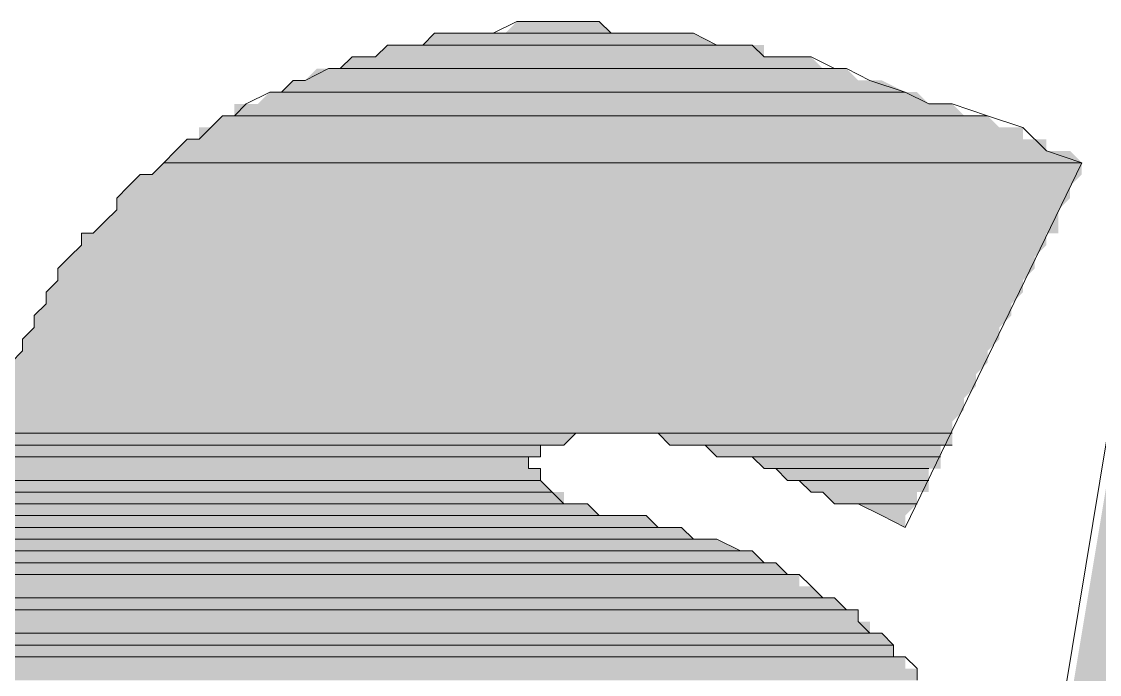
# Model space of a CAD drawing. Header units: millimetres. Extents: x 5.9 to 40.1, y 2 to 30.5.
# Drawn here: x 6.0983 to 6.5221, y 3.0944 to 3.3512 of the extents above; entities that cross this region are included whole.
import ezdxf

# ---------------------------------------------------------------- set-up
doc = ezdxf.new("R2010")
doc.units = ezdxf.units.MM
doc.layers.add('PDF_a1$logo$mngr$FRAME-TB', color=172, linetype='Continuous', true_color=0x0000dd)

msp = doc.modelspace()

# ---------------------------------------------------------------- linework, layer by layer
at = {"layer": 'PDF_a1$logo$mngr$FRAME-TB', "color": 5, "lineweight": 13}
msp.add_lwpolyline([(6.45036, 3.09209), (6.45036, 3.09671), (6.44573, 3.10134), (6.4411, 3.10134), (6.4411, 3.10597), (6.43647, 3.11059), (6.43185, 3.11059), (6.42722, 3.11522), (6.42722, 3.11985), (6.42259, 3.11985), (6.41797, 3.12448), (6.41334, 3.12448), (6.40871, 3.1291), (6.40409, 3.13373), (6.39946, 3.13373), (6.39483, 3.13836), (6.3902, 3.13836), (6.38558, 3.14298), (6.38095, 3.14298), (6.3717, 3.14761), (6.36707, 3.14761), (6.36244, 3.14761), (6.35782, 3.15224), (6.35319, 3.15224), (6.34856, 3.15224), (6.34393, 3.15686), (6.33931, 3.15686), (6.33468, 3.15686), (6.33005, 3.15686), (6.32543, 3.15686), (6.3208, 3.16149), (6.31617, 3.16149), (6.31155, 3.16149), (6.30692, 3.16612), (6.30229, 3.17075), (6.30229, 3.17537), (6.29766, 3.17537), (6.29766, 3.18), (6.30229, 3.18), (6.30229, 3.18463), (6.30692, 3.18463), (6.31155, 3.18463), (6.31617, 3.18925), (6.3208, 3.18925), (6.32543, 3.18925), (6.33005, 3.18925), (6.33468, 3.18925), (6.33931, 3.18925), (6.34393, 3.18925), (6.34856, 3.18925), (6.35319, 3.18463), (6.35782, 3.18463), (6.36244, 3.18463), (6.36707, 3.18463), (6.3717, 3.18), (6.37632, 3.18), (6.38095, 3.18), (6.38558, 3.18), (6.3902, 3.17537), (6.39483, 3.17537), (6.39946, 3.17075), (6.40409, 3.17075), (6.40871, 3.16612), (6.41334, 3.16612), (6.41797, 3.16149), (6.42722, 3.16149), (6.43647, 3.15686), (6.44573, 3.15224), (6.51513, 3.29567), (6.50125, 3.3003), (6.492, 3.30956), (6.47812, 3.31418), (6.46424, 3.31881), (6.45498, 3.31881), (6.44573, 3.32344), (6.43185, 3.32806), (6.42259, 3.33269), (6.41797, 3.33269), (6.40871, 3.33732), (6.39946, 3.33732), (6.3902, 3.33732), (6.38558, 3.34195), (6.37632, 3.34195), (6.3717, 3.34195), (6.36244, 3.34657), (6.35782, 3.34657), (6.35319, 3.34657), (6.34393, 3.34657), (6.33931, 3.34657), (6.33005, 3.34657), (6.32543, 3.3512), (6.31617, 3.3512), (6.31155, 3.3512), (6.30692, 3.3512), (6.29766, 3.3512), (6.29304, 3.3512), (6.28378, 3.34657), (6.27916, 3.34657), (6.27453, 3.34657), (6.26528, 3.34657), (6.26065, 3.34657), (6.25602, 3.34195), (6.24677, 3.34195), (6.24214, 3.34195), (6.23751, 3.33732), (6.22826, 3.33732), (6.22363, 3.33269), (6.219, 3.33269), (6.20975, 3.32806), (6.20512, 3.32806), (6.2005, 3.32344), (6.19587, 3.32344), (6.18662, 3.31881), (6.18199, 3.31418), (6.17736, 3.31418), (6.17273, 3.30956), (6.16811, 3.30493), (6.16348, 3.30493), (6.15885, 3.3003), (6.15423, 3.29567), (6.1496, 3.29105), (6.14497, 3.29105), (6.14035, 3.28642), (6.13572, 3.28179), (6.13572, 3.27717), (6.13109, 3.27254), (6.12646, 3.26791), (6.12184, 3.26791), (6.12184, 3.26329), (6.11721, 3.25866), (6.11258, 3.25403), (6.11258, 3.2494), (6.10796, 3.24478), (6.10796, 3.24015), (6.10333, 3.23552), (6.10333, 3.2309), (6.0987, 3.22627), (6.0987, 3.22164), (6.09408, 3.21702)], dxfattribs=at)
at = {"layer": 'PDF_a1$logo$mngr$FRAME-TB', "lineweight": 0}
for points in [[(6.32543, 3.3512), (6.29766, 3.3512), (6.32543, 3.3512)], [(6.36244, 3.34657), (6.26065, 3.34657), (6.36244, 3.34657)], [(6.35782, 3.34657), (6.26528, 3.34657), (6.35782, 3.34657)], [(6.33931, 3.34657), (6.28378, 3.34657), (6.33931, 3.34657)], [(6.3717, 3.34195), (6.25602, 3.34195), (6.3717, 3.34195)], [(6.41797, 3.33269), (6.219, 3.33269), (6.41797, 3.33269)], [(6.44573, 3.32344), (6.2005, 3.32344), (6.44573, 3.32344)], [(6.47812, 3.31418), (6.17736, 3.31418), (6.47812, 3.31418)], [(6.51513, 3.29567), (6.15423, 3.29567), (6.51513, 3.29567)], [(6.46424, 3.18925), (6.08945, 3.18925), (6.46424, 3.18925)], [(6.46424, 3.18925), (6.33005, 3.18925), (6.46424, 3.18925)], [(6.46424, 3.18925), (6.33005, 3.18925), (6.46424, 3.18925)], [(6.46424, 3.18925), (6.33468, 3.18925), (6.46424, 3.18925)], [(6.46424, 3.18925), (6.33931, 3.18925), (6.46424, 3.18925)], [(6.46424, 3.18925), (6.34393, 3.18925), (6.46424, 3.18925)], [(6.30692, 3.18463), (6.08482, 3.18463), (6.30692, 3.18463)], [(6.46424, 3.18463), (6.35319, 3.18463), (6.46424, 3.18463)], [(6.45961, 3.18463), (6.36244, 3.18463), (6.45961, 3.18463)], [(6.30229, 3.18), (6.08482, 3.18), (6.30229, 3.18)], [(6.45961, 3.18), (6.37632, 3.18), (6.45961, 3.18)], [(6.45961, 3.18), (6.38095, 3.18), (6.45961, 3.18)], [(6.45498, 3.17537), (6.3902, 3.17537), (6.45498, 3.17537)], [(6.30229, 3.17075), (6.08482, 3.17075), (6.30229, 3.17075)], [(6.45498, 3.17075), (6.39946, 3.17075), (6.45498, 3.17075)], [(6.30692, 3.16612), (6.08482, 3.16612), (6.30692, 3.16612)], [(6.31155, 3.16149), (6.08482, 3.16149), (6.31155, 3.16149)], [(6.3208, 3.16149), (6.08482, 3.16149), (6.3208, 3.16149)], [(6.45036, 3.16149), (6.41797, 3.16149), (6.45036, 3.16149)], [(6.33931, 3.15686), (6.08482, 3.15686), (6.33931, 3.15686)], [(6.35782, 3.15224), (6.08482, 3.15224), (6.35782, 3.15224)], [(6.36707, 3.14761), (6.08482, 3.14761), (6.36707, 3.14761)], [(6.38095, 3.14298), (6.08482, 3.14298), (6.38095, 3.14298)], [(6.3902, 3.13836), (6.08482, 3.13836), (6.3902, 3.13836)], [(6.39946, 3.13373), (6.08482, 3.13373), (6.39946, 3.13373)], [(6.41334, 3.12448), (6.08482, 3.12448), (6.41334, 3.12448)], [(6.41797, 3.12448), (6.08482, 3.12448), (6.41797, 3.12448)], [(6.42722, 3.11985), (6.08482, 3.11985), (6.42722, 3.11985)], [(6.43647, 3.11059), (6.08945, 3.11059), (6.43647, 3.11059)], [(6.4411, 3.10597), (6.08945, 3.10597), (6.4411, 3.10597)], [(6.44573, 3.10134), (6.08945, 3.10134), (6.44573, 3.10134)]]:
    msp.add_lwpolyline(points, dxfattribs=at)
at = {"layer": 'PDF_a1$logo$mngr$FRAME-TB', "color": 5, "lineweight": 13}
msp.add_lwpolyline([(6.74186, 2.79133), (6.68633, 2.96253), (6.65394, 2.79133), (6.45961, 2.79133), (6.55215, 3.3512), (6.74648, 3.3512), (6.72335, 3.19388), (6.73723, 3.20313), (6.92694, 3.20313), (6.84365, 3.08283), (6.95007, 2.79133)], close=True, dxfattribs=at)
at = {"layer": 'PDF_a1$logo$mngr$FRAME-TB', "lineweight": 0}
msp.add_lwpolyline([(6.44573, 3.15224), (6.44573, 3.15224), (6.44573, 3.15224)], close=True, dxfattribs=at)
at = {"layer": 'PDF_a1$logo$mngr$FRAME-TB', "transparency": 33554559}
for points in [[(6.29304, 3.3512), (6.33005, 3.34657), (6.28841, 3.34657)], [(6.29766, 3.3512), (6.32543, 3.3512), (6.29304, 3.3512)], [(6.32543, 3.3512), (6.29304, 3.3512), (6.33005, 3.34657)], [(6.30229, 3.3512), (6.3208, 3.3512), (6.29766, 3.3512)], [(6.32543, 3.3512), (6.32543, 3.3512), (6.29766, 3.3512)], [(6.32543, 3.3512), (6.29766, 3.3512), (6.3208, 3.3512)], [(6.30692, 3.3512), (6.31617, 3.3512), (6.30229, 3.3512)], [(6.31617, 3.3512), (6.30229, 3.3512), (6.3208, 3.3512)], [(6.31155, 3.3512), (6.30692, 3.3512), (6.30692, 3.3512)], [(6.31155, 3.3512), (6.30692, 3.3512), (6.31617, 3.3512)], [(6.26065, 3.34657), (6.3717, 3.34195), (6.25602, 3.34195)], [(6.26528, 3.34657), (6.36244, 3.34657), (6.26065, 3.34657)], [(6.26065, 3.34657), (6.36244, 3.34657), (6.36244, 3.34657)], [(6.36244, 3.34657), (6.26065, 3.34657), (6.3717, 3.34195)], [(6.2699, 3.34657), (6.35782, 3.34657), (6.26528, 3.34657)], [(6.26528, 3.34657), (6.35782, 3.34657), (6.35782, 3.34657)], [(6.35782, 3.34657), (6.26528, 3.34657), (6.36244, 3.34657)], [(6.27453, 3.34657), (6.35319, 3.34657), (6.2699, 3.34657)], [(6.35319, 3.34657), (6.2699, 3.34657), (6.35782, 3.34657)], [(6.27916, 3.34657), (6.34856, 3.34657), (6.27453, 3.34657)], [(6.34856, 3.34657), (6.27453, 3.34657), (6.35319, 3.34657)], [(6.28378, 3.34657), (6.33931, 3.34657), (6.27916, 3.34657)], [(6.34393, 3.34657), (6.34393, 3.34657), (6.27916, 3.34657)], [(6.34393, 3.34657), (6.27916, 3.34657), (6.33931, 3.34657)], [(6.34393, 3.34657), (6.27916, 3.34657), (6.34856, 3.34657)], [(6.28841, 3.34657), (6.33468, 3.34657), (6.28378, 3.34657)], [(6.33931, 3.34657), (6.33931, 3.34657), (6.28378, 3.34657)], [(6.33931, 3.34657), (6.28378, 3.34657), (6.33468, 3.34657)], [(6.33005, 3.34657), (6.28841, 3.34657), (6.33468, 3.34657)], [(6.24214, 3.34195), (6.3902, 3.33732), (6.23751, 3.33732)], [(6.24677, 3.34195), (6.3902, 3.34195), (6.24214, 3.34195)], [(6.3902, 3.34195), (6.24214, 3.34195), (6.3902, 3.33732)], [(6.25139, 3.34195), (6.38095, 3.34195), (6.24677, 3.34195)], [(6.38558, 3.34195), (6.38558, 3.34195), (6.24677, 3.34195)], [(6.38558, 3.34195), (6.24677, 3.34195), (6.38095, 3.34195)], [(6.38558, 3.34195), (6.24677, 3.34195), (6.3902, 3.34195)], [(6.25602, 3.34195), (6.37632, 3.34195), (6.25139, 3.34195)], [(6.37632, 3.34195), (6.25139, 3.34195), (6.38095, 3.34195)], [(6.25602, 3.34195), (6.3717, 3.34195), (6.3717, 3.34195)], [(6.3717, 3.34195), (6.25602, 3.34195), (6.37632, 3.34195)], [(6.22826, 3.33732), (6.41334, 3.33269), (6.22363, 3.33269)], [(6.23289, 3.33732), (6.40409, 3.33732), (6.22826, 3.33732)], [(6.40871, 3.33732), (6.40871, 3.33732), (6.22826, 3.33732)], [(6.40871, 3.33732), (6.22826, 3.33732), (6.40409, 3.33732)], [(6.40871, 3.33732), (6.22826, 3.33732), (6.41334, 3.33269)], [(6.23751, 3.33732), (6.39946, 3.33732), (6.23289, 3.33732)], [(6.39946, 3.33732), (6.23289, 3.33732), (6.40409, 3.33732)], [(6.39483, 3.33732), (6.39483, 3.33732), (6.23751, 3.33732)], [(6.39483, 3.33732), (6.23751, 3.33732), (6.3902, 3.33732)], [(6.39483, 3.33732), (6.23751, 3.33732), (6.39946, 3.33732)], [(6.21438, 3.33269), (6.42722, 3.32806), (6.20975, 3.32806)], [(6.219, 3.33269), (6.42259, 3.33269), (6.21438, 3.33269)], [(6.42259, 3.33269), (6.21438, 3.33269), (6.42722, 3.32806)], [(6.22363, 3.33269), (6.41797, 3.33269), (6.219, 3.33269)], [(6.219, 3.33269), (6.41797, 3.33269), (6.41797, 3.33269)], [(6.41797, 3.33269), (6.219, 3.33269), (6.42259, 3.33269)], [(6.41334, 3.33269), (6.22363, 3.33269), (6.41797, 3.33269)], [(6.20512, 3.32806), (6.44573, 3.32344), (6.2005, 3.32344)], [(6.20975, 3.32806), (6.43185, 3.32806), (6.20512, 3.32806)], [(6.43647, 3.32806), (6.43647, 3.32806), (6.20512, 3.32806)], [(6.43647, 3.32806), (6.20512, 3.32806), (6.43185, 3.32806)], [(6.43647, 3.32806), (6.20512, 3.32806), (6.44573, 3.32344)], [(6.42722, 3.32806), (6.20975, 3.32806), (6.43185, 3.32806)], [(6.19587, 3.32344), (6.45498, 3.31881), (6.19124, 3.31881)], [(6.2005, 3.32344), (6.45036, 3.32344), (6.19587, 3.32344)], [(6.45036, 3.32344), (6.19587, 3.32344), (6.45498, 3.31881)], [(6.2005, 3.32344), (6.44573, 3.32344), (6.44573, 3.32344)], [(6.44573, 3.32344), (6.2005, 3.32344), (6.45036, 3.32344)], [(6.18662, 3.31881), (6.46424, 3.31881), (6.18199, 3.31881)], [(6.46424, 3.31881), (6.18199, 3.31881), (6.46886, 3.31418)], [(6.18199, 3.31881), (6.46886, 3.31418), (6.18199, 3.31418)], [(6.19124, 3.31881), (6.45961, 3.31881), (6.18662, 3.31881)], [(6.45961, 3.31881), (6.18662, 3.31881), (6.46424, 3.31881)], [(6.45498, 3.31881), (6.19124, 3.31881), (6.45961, 3.31881)], [(6.17736, 3.31418), (6.48274, 3.30956), (6.17273, 3.30956)], [(6.18199, 3.31418), (6.47812, 3.31418), (6.17736, 3.31418)], [(6.17736, 3.31418), (6.47812, 3.31418), (6.47812, 3.31418)], [(6.47812, 3.31418), (6.17736, 3.31418), (6.48274, 3.30956)], [(6.46886, 3.31418), (6.18199, 3.31418), (6.47812, 3.31418)], [(6.17273, 3.30956), (6.492, 3.30956), (6.16811, 3.30956)], [(6.492, 3.30956), (6.16811, 3.30956), (6.492, 3.30493)], [(6.16811, 3.30956), (6.492, 3.30493), (6.16811, 3.30493)], [(6.48274, 3.30956), (6.17273, 3.30956), (6.492, 3.30956)], [(6.16348, 3.30493), (6.50125, 3.3003), (6.15885, 3.3003)], [(6.16811, 3.30493), (6.50125, 3.30493), (6.16348, 3.30493)], [(6.50125, 3.30493), (6.16348, 3.30493), (6.50125, 3.3003)], [(6.492, 3.30493), (6.16811, 3.30493), (6.50125, 3.30493)], [(6.15885, 3.3003), (6.51513, 3.29567), (6.15423, 3.29567)], [(6.51051, 3.3003), (6.51051, 3.3003), (6.15885, 3.3003)], [(6.51051, 3.3003), (6.15885, 3.3003), (6.50125, 3.3003)], [(6.51051, 3.3003), (6.15885, 3.3003), (6.51513, 3.29567)], [(6.15423, 3.29567), (6.51513, 3.29105), (6.1496, 3.29105)], [(6.15423, 3.29567), (6.51513, 3.29567), (6.51513, 3.29567)], [(6.51513, 3.29567), (6.15423, 3.29567), (6.51513, 3.29105)], [(6.14497, 3.29105), (6.51051, 3.28642), (6.14035, 3.28642)], [(6.51513, 3.29105), (6.1496, 3.29105), (6.14497, 3.29105)], [(6.51513, 3.29105), (6.14497, 3.29105), (6.51051, 3.28642)], [(6.1496, 3.29105), (6.51513, 3.29105), (6.51513, 3.29105)], [(6.14035, 3.28642), (6.51051, 3.28179), (6.13572, 3.28179)], [(6.51051, 3.28642), (6.14035, 3.28642), (6.51051, 3.28179)], [(6.51051, 3.28179), (6.13572, 3.28179), (6.50588, 3.27717)], [(6.13572, 3.28179), (6.50588, 3.27717), (6.13572, 3.27717)], [(6.13572, 3.27717), (6.50588, 3.27254), (6.13109, 3.27254)], [(6.50588, 3.27717), (6.13572, 3.27717), (6.50588, 3.27254)], [(6.13109, 3.27254), (6.50588, 3.26791), (6.12646, 3.26791)], [(6.50588, 3.27254), (6.13109, 3.27254), (6.50588, 3.26791)], [(6.12646, 3.26791), (6.50125, 3.26791), (6.12184, 3.26791)], [(6.50125, 3.26791), (6.12184, 3.26791), (6.50125, 3.26329)], [(6.12184, 3.26791), (6.50125, 3.26329), (6.12184, 3.26329)], [(6.50588, 3.26791), (6.12646, 3.26791), (6.50125, 3.26791)], [(6.12184, 3.26329), (6.49663, 3.25866), (6.11721, 3.25866)], [(6.50125, 3.26329), (6.12184, 3.26329), (6.49663, 3.25866)], [(6.11721, 3.25866), (6.49663, 3.25403), (6.11258, 3.25403)], [(6.49663, 3.25866), (6.11721, 3.25866), (6.49663, 3.25403)], [(6.49663, 3.25403), (6.11258, 3.25403), (6.492, 3.2494)], [(6.11258, 3.25403), (6.492, 3.2494), (6.11258, 3.2494)], [(6.11258, 3.2494), (6.492, 3.24478), (6.10796, 3.24478)], [(6.492, 3.2494), (6.11258, 3.2494), (6.492, 3.24478)], [(6.492, 3.24478), (6.10796, 3.24478), (6.48737, 3.24015)], [(6.10796, 3.24478), (6.48737, 3.24015), (6.10796, 3.24015)], [(6.10796, 3.24015), (6.48737, 3.23552), (6.10333, 3.23552)], [(6.48737, 3.24015), (6.10796, 3.24015), (6.48737, 3.23552)], [(6.48737, 3.23552), (6.10333, 3.23552), (6.48274, 3.2309)], [(6.10333, 3.23552), (6.48274, 3.2309), (6.10333, 3.2309)], [(6.10333, 3.2309), (6.48274, 3.22627), (6.0987, 3.22627)], [(6.48274, 3.2309), (6.10333, 3.2309), (6.48274, 3.22627)], [(6.48274, 3.22627), (6.0987, 3.22627), (6.47812, 3.22164)], [(6.0987, 3.22627), (6.47812, 3.22164), (6.0987, 3.22164)], [(6.0987, 3.22164), (6.47812, 3.21702), (6.09408, 3.21702)], [(6.47812, 3.22164), (6.0987, 3.22164), (6.47812, 3.21702)], [(6.47812, 3.21702), (6.09408, 3.21702), (6.47349, 3.21239)], [(6.09408, 3.21702), (6.47349, 3.21239), (6.09408, 3.21239)], [(6.47349, 3.21239), (6.09408, 3.21239), (6.47349, 3.20776)], [(6.09408, 3.21239), (6.47349, 3.20776), (6.09408, 3.20776)], [(6.09408, 3.20776), (6.46886, 3.20313), (6.08945, 3.20313)], [(6.47349, 3.20776), (6.09408, 3.20776), (6.46886, 3.20313)], [(6.46886, 3.20313), (6.08945, 3.20313), (6.46886, 3.19851)], [(6.08945, 3.20313), (6.46886, 3.19851), (6.08945, 3.19851)], [(6.46886, 3.19851), (6.08945, 3.19851), (6.46424, 3.19388)], [(6.08945, 3.19851), (6.46424, 3.19388), (6.08945, 3.19388)], [(6.46424, 3.19388), (6.08945, 3.19388), (6.46424, 3.18925)], [(6.08945, 3.19388), (6.46424, 3.18925), (6.08945, 3.18925)], [(6.52901, 3.19388), (6.84365, 3.08283), (6.51051, 3.08283)], [(6.08945, 3.18925), (6.3208, 3.18925), (6.08482, 3.18925)], [(6.31617, 3.18925), (6.31617, 3.18925), (6.08482, 3.18925)], [(6.31617, 3.18925), (6.08482, 3.18925), (6.3208, 3.18925)], [(6.08482, 3.18925), (6.31617, 3.18925), (6.31617, 3.18925)], [(6.31617, 3.18925), (6.31617, 3.18925), (6.08482, 3.18925)], [(6.31617, 3.18925), (6.08482, 3.18925), (6.31155, 3.18463)], [(6.08482, 3.18925), (6.31155, 3.18463), (6.08482, 3.18463)], [(6.08945, 3.18925), (6.46424, 3.18925), (6.46424, 3.18925)], [(6.32543, 3.18925), (6.32543, 3.18925), (6.08945, 3.18925)], [(6.32543, 3.18925), (6.08945, 3.18925), (6.33005, 3.18925)], [(6.32543, 3.18925), (6.08945, 3.18925), (6.3208, 3.18925)], [(6.46424, 3.18925), (6.46424, 3.18925), (6.33005, 3.18925)], [(6.33005, 3.18925), (6.46424, 3.18925), (6.33468, 3.18925)], [(6.33468, 3.18925), (6.46424, 3.18925), (6.33931, 3.18925)], [(6.33931, 3.18925), (6.46424, 3.18925), (6.34393, 3.18925)], [(6.34393, 3.18925), (6.46424, 3.18925), (6.34856, 3.18925)], [(6.46424, 3.18925), (6.34856, 3.18925), (6.46424, 3.18463)], [(6.34856, 3.18925), (6.46424, 3.18463), (6.35319, 3.18463)], [(6.08482, 3.18463), (6.31155, 3.18463), (6.31155, 3.18463)], [(6.31155, 3.18463), (6.31155, 3.18463), (6.08482, 3.18463)], [(6.08482, 3.18463), (6.30692, 3.18463), (6.30692, 3.18463)], [(6.30692, 3.18463), (6.30692, 3.18463), (6.08482, 3.18463)], [(6.30692, 3.18463), (6.08482, 3.18463), (6.31155, 3.18463)], [(6.08482, 3.18463), (6.30692, 3.18463), (6.30692, 3.18463)], [(6.30692, 3.18463), (6.30692, 3.18463), (6.08482, 3.18463)], [(6.30229, 3.18463), (6.30229, 3.18463), (6.08482, 3.18463)], [(6.30229, 3.18463), (6.08482, 3.18463), (6.30692, 3.18463)], [(6.30229, 3.18463), (6.08482, 3.18463), (6.30229, 3.18)], [(6.08482, 3.18463), (6.30229, 3.18), (6.08482, 3.18)], [(6.35319, 3.18463), (6.46424, 3.18463), (6.35782, 3.18463)], [(6.46424, 3.18463), (6.35782, 3.18463), (6.45961, 3.18463)], [(6.35782, 3.18463), (6.45961, 3.18463), (6.36244, 3.18463)], [(6.36244, 3.18463), (6.45961, 3.18463), (6.36707, 3.18463)], [(6.45961, 3.18463), (6.36707, 3.18463), (6.45961, 3.18)], [(6.36707, 3.18463), (6.45961, 3.18), (6.3717, 3.18)], [(6.08482, 3.18), (6.30229, 3.18), (6.30229, 3.18)], [(6.29766, 3.18), (6.29766, 3.18), (6.08482, 3.18)], [(6.29766, 3.18), (6.08482, 3.18), (6.30229, 3.18)], [(6.29766, 3.18), (6.08482, 3.18), (6.29766, 3.17537)], [(6.08482, 3.18), (6.29766, 3.17537), (6.08482, 3.17537)], [(6.45961, 3.18), (6.3717, 3.18), (6.37632, 3.18)], [(6.3717, 3.18), (6.45961, 3.18), (6.45961, 3.18)], [(6.37632, 3.18), (6.45961, 3.18), (6.38095, 3.18)], [(6.38095, 3.18), (6.45961, 3.18), (6.38558, 3.18)], [(6.45961, 3.18), (6.38558, 3.18), (6.45961, 3.17537)], [(6.38558, 3.18), (6.45961, 3.17537), (6.3902, 3.17537)], [(6.08482, 3.17537), (6.29766, 3.17537), (6.29766, 3.17537)], [(6.29766, 3.17537), (6.29766, 3.17537), (6.08482, 3.17537)], [(6.30229, 3.17537), (6.30229, 3.17537), (6.08482, 3.17537)], [(6.30229, 3.17537), (6.08482, 3.17537), (6.29766, 3.17537)], [(6.30229, 3.17537), (6.08482, 3.17537), (6.30229, 3.17075)], [(6.08482, 3.17537), (6.30229, 3.17075), (6.08482, 3.17075)], [(6.45498, 3.17537), (6.45498, 3.17537), (6.3902, 3.17537)], [(6.45498, 3.17537), (6.3902, 3.17537), (6.45961, 3.17537)], [(6.3902, 3.17537), (6.45498, 3.17537), (6.39483, 3.17537)], [(6.45498, 3.17537), (6.39483, 3.17537), (6.45498, 3.17075)], [(6.39483, 3.17537), (6.45498, 3.17075), (6.39946, 3.17075)], [(6.08482, 3.17075), (6.30229, 3.17075), (6.30229, 3.17075)], [(6.30229, 3.17075), (6.30229, 3.17075), (6.08482, 3.17075)], [(6.08482, 3.17075), (6.30229, 3.17075), (6.30229, 3.17075)], [(6.08482, 3.17075), (6.30229, 3.17075), (6.30229, 3.17075)], [(6.30229, 3.17075), (6.30229, 3.17075), (6.08482, 3.17075)], [(6.30229, 3.17075), (6.08482, 3.17075), (6.30692, 3.16612)], [(6.08482, 3.17075), (6.30692, 3.16612), (6.08482, 3.16612)], [(6.39946, 3.17075), (6.45498, 3.17075), (6.40409, 3.17075)], [(6.45498, 3.17075), (6.40409, 3.17075), (6.45498, 3.16612)], [(6.40409, 3.17075), (6.45498, 3.16612), (6.40871, 3.16612)], [(6.08482, 3.16612), (6.30692, 3.16612), (6.30692, 3.16612)], [(6.08482, 3.16612), (6.30692, 3.16612), (6.30692, 3.16612)], [(6.30692, 3.16612), (6.30692, 3.16612), (6.08482, 3.16612)], [(6.31155, 3.16612), (6.31155, 3.16612), (6.08482, 3.16612)], [(6.31155, 3.16612), (6.08482, 3.16612), (6.30692, 3.16612)], [(6.31155, 3.16612), (6.08482, 3.16612), (6.31155, 3.16149)], [(6.08482, 3.16612), (6.31155, 3.16149), (6.08482, 3.16149)], [(6.45498, 3.16612), (6.40871, 3.16612), (6.45036, 3.16612)], [(6.40871, 3.16612), (6.45036, 3.16612), (6.41334, 3.16612)], [(6.45036, 3.16612), (6.41334, 3.16612), (6.45036, 3.16149)], [(6.41334, 3.16612), (6.45036, 3.16149), (6.41797, 3.16149)], [(6.08482, 3.16149), (6.31155, 3.16149), (6.31155, 3.16149)], [(6.31617, 3.16149), (6.31617, 3.16149), (6.08482, 3.16149)], [(6.31617, 3.16149), (6.08482, 3.16149), (6.31155, 3.16149)], [(6.08482, 3.16149), (6.3208, 3.16149), (6.3208, 3.16149)], [(6.3208, 3.16149), (6.3208, 3.16149), (6.08482, 3.16149)], [(6.08482, 3.16149), (6.3208, 3.16149), (6.3208, 3.16149)], [(6.3208, 3.16149), (6.3208, 3.16149), (6.08482, 3.16149)], [(6.3208, 3.16149), (6.08482, 3.16149), (6.31617, 3.16149)], [(6.3208, 3.16149), (6.08482, 3.16149), (6.32543, 3.15686)], [(6.08482, 3.16149), (6.32543, 3.15686), (6.08482, 3.15686)], [(6.41797, 3.16149), (6.45036, 3.16149), (6.42722, 3.16149)], [(6.45036, 3.16149), (6.42722, 3.16149), (6.44573, 3.15686)], [(6.42722, 3.16149), (6.44573, 3.15686), (6.43647, 3.15686)], [(6.33005, 3.15686), (6.33005, 3.15686), (6.08482, 3.15686)], [(6.33005, 3.15686), (6.08482, 3.15686), (6.32543, 3.15686)], [(6.33468, 3.15686), (6.33468, 3.15686), (6.08482, 3.15686)], [(6.33468, 3.15686), (6.08482, 3.15686), (6.33005, 3.15686)], [(6.08482, 3.15686), (6.33931, 3.15686), (6.33931, 3.15686)], [(6.33931, 3.15686), (6.33931, 3.15686), (6.08482, 3.15686)], [(6.33931, 3.15686), (6.08482, 3.15686), (6.33468, 3.15686)], [(6.34393, 3.15686), (6.34393, 3.15686), (6.08482, 3.15686)], [(6.34393, 3.15686), (6.08482, 3.15686), (6.33931, 3.15686)], [(6.34393, 3.15686), (6.08482, 3.15686), (6.34856, 3.15224)], [(6.08482, 3.15686), (6.34856, 3.15224), (6.08482, 3.15224)], [(6.44573, 3.15686), (6.43647, 3.15686), (6.44573, 3.15224)], [(6.43647, 3.15686), (6.44573, 3.15224), (6.44573, 3.15224)], [(6.35319, 3.15224), (6.35319, 3.15224), (6.08482, 3.15224)], [(6.35319, 3.15224), (6.08482, 3.15224), (6.34856, 3.15224)], [(6.08482, 3.15224), (6.35782, 3.15224), (6.35782, 3.15224)], [(6.35782, 3.15224), (6.35782, 3.15224), (6.08482, 3.15224)], [(6.35782, 3.15224), (6.08482, 3.15224), (6.35319, 3.15224)], [(6.35782, 3.15224), (6.08482, 3.15224), (6.36244, 3.14761)], [(6.08482, 3.15224), (6.36244, 3.14761), (6.08482, 3.14761)], [(6.08482, 3.14761), (6.36707, 3.14761), (6.36707, 3.14761)], [(6.36707, 3.14761), (6.36707, 3.14761), (6.08482, 3.14761)], [(6.36707, 3.14761), (6.08482, 3.14761), (6.36244, 3.14761)], [(6.3717, 3.14761), (6.3717, 3.14761), (6.08482, 3.14761)], [(6.3717, 3.14761), (6.08482, 3.14761), (6.36707, 3.14761)], [(6.3717, 3.14761), (6.08482, 3.14761), (6.38095, 3.14298)], [(6.08482, 3.14761), (6.38095, 3.14298), (6.08482, 3.14298)], [(6.08482, 3.14298), (6.38095, 3.14298), (6.38095, 3.14298)], [(6.38558, 3.14298), (6.38558, 3.14298), (6.08482, 3.14298)], [(6.38558, 3.14298), (6.08482, 3.14298), (6.38095, 3.14298)], [(6.38558, 3.14298), (6.08482, 3.14298), (6.3902, 3.13836)], [(6.08482, 3.14298), (6.3902, 3.13836), (6.08482, 3.13836)], [(6.08482, 3.13836), (6.3902, 3.13836), (6.3902, 3.13836)], [(6.39483, 3.13836), (6.39483, 3.13836), (6.08482, 3.13836)], [(6.39483, 3.13836), (6.08482, 3.13836), (6.3902, 3.13836)], [(6.39483, 3.13836), (6.08482, 3.13836), (6.39946, 3.13373)], [(6.08482, 3.13836), (6.39946, 3.13373), (6.08482, 3.13373)], [(6.08482, 3.13373), (6.39946, 3.13373), (6.39946, 3.13373)], [(6.40409, 3.13373), (6.40409, 3.13373), (6.08482, 3.13373)], [(6.40409, 3.13373), (6.08482, 3.13373), (6.39946, 3.13373)], [(6.40409, 3.13373), (6.08482, 3.13373), (6.40409, 3.1291)], [(6.08482, 3.13373), (6.40409, 3.1291), (6.08482, 3.1291)], [(6.40871, 3.1291), (6.40871, 3.1291), (6.08482, 3.1291)], [(6.40871, 3.1291), (6.08482, 3.1291), (6.40409, 3.1291)], [(6.40871, 3.1291), (6.08482, 3.1291), (6.41334, 3.12448)], [(6.08482, 3.1291), (6.41334, 3.12448), (6.08482, 3.12448)], [(6.08482, 3.12448), (6.41334, 3.12448), (6.41334, 3.12448)], [(6.08482, 3.12448), (6.41797, 3.12448), (6.41797, 3.12448)], [(6.41797, 3.12448), (6.41797, 3.12448), (6.08482, 3.12448)], [(6.41797, 3.12448), (6.08482, 3.12448), (6.41334, 3.12448)], [(6.41797, 3.12448), (6.08482, 3.12448), (6.42259, 3.11985)], [(6.08482, 3.12448), (6.42259, 3.11985), (6.08482, 3.11985)], [(6.08482, 3.11985), (6.42722, 3.11985), (6.42722, 3.11985)], [(6.42722, 3.11985), (6.42722, 3.11985), (6.08482, 3.11985)], [(6.42722, 3.11985), (6.08482, 3.11985), (6.42259, 3.11985)], [(6.42722, 3.11985), (6.08482, 3.11985), (6.42722, 3.11522)], [(6.08482, 3.11985), (6.42722, 3.11522), (6.08945, 3.11522)], [(6.43185, 3.11522), (6.43185, 3.11522), (6.08945, 3.11522)], [(6.43185, 3.11522), (6.08945, 3.11522), (6.42722, 3.11522)], [(6.43185, 3.11522), (6.08945, 3.11522), (6.43185, 3.11059)], [(6.08945, 3.11522), (6.43185, 3.11059), (6.08945, 3.11059)], [(6.08945, 3.11059), (6.43647, 3.11059), (6.43647, 3.11059)], [(6.43647, 3.11059), (6.43647, 3.11059), (6.08945, 3.11059)], [(6.43647, 3.11059), (6.08945, 3.11059), (6.43185, 3.11059)], [(6.43647, 3.11059), (6.08945, 3.11059), (6.4411, 3.10597)], [(6.08945, 3.11059), (6.4411, 3.10597), (6.08945, 3.10597)], [(6.08945, 3.10597), (6.4411, 3.10597), (6.4411, 3.10597)], [(6.4411, 3.10597), (6.08945, 3.10597), (6.4411, 3.10134)], [(6.08945, 3.10597), (6.4411, 3.10134), (6.08945, 3.10134)], [(6.44573, 3.10134), (6.44573, 3.10134), (6.08945, 3.10134)], [(6.44573, 3.10134), (6.08945, 3.10134), (6.4411, 3.10134)], [(6.08945, 3.10134), (6.44573, 3.10134), (6.09408, 3.10134)], [(6.44573, 3.10134), (6.09408, 3.10134), (6.44573, 3.09671)], [(6.09408, 3.10134), (6.44573, 3.09671), (6.09408, 3.09671)], [(6.45036, 3.09671), (6.45036, 3.09671), (6.09408, 3.09671)], [(6.45036, 3.09671), (6.09408, 3.09671), (6.44573, 3.09671)], [(6.45036, 3.09671), (6.09408, 3.09671), (6.45036, 3.09209)], [(6.09408, 3.09671), (6.45036, 3.09209), (6.09408, 3.09209)]]:
    msp.add_solid(points, dxfattribs=at)

doc.saveas('drawing.dxf')
